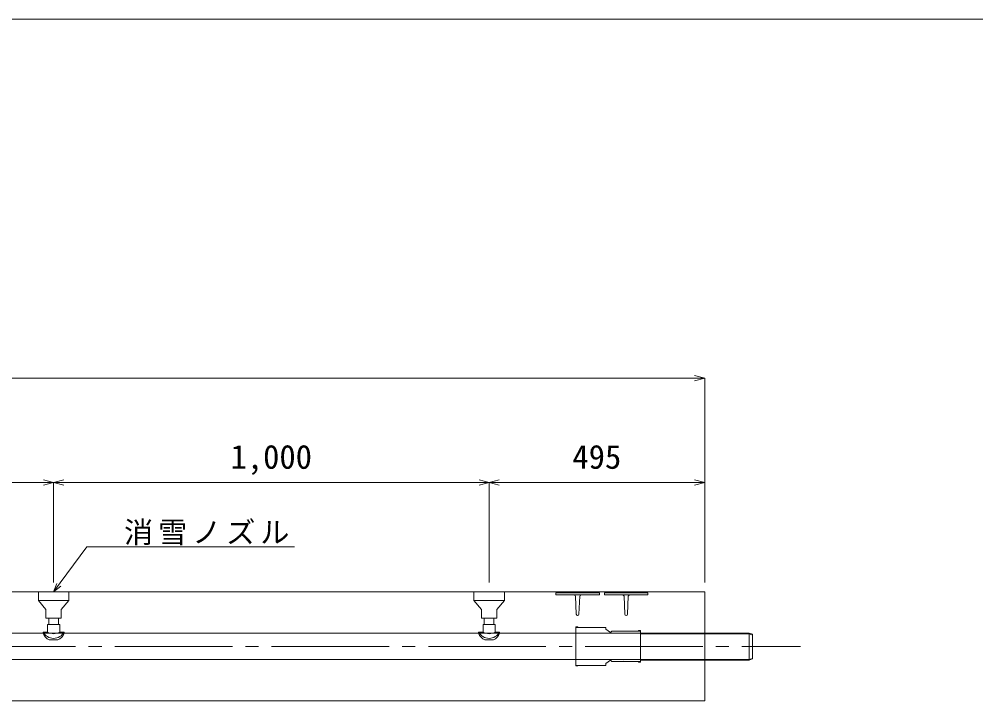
# Model space of a CAD drawing. Units: millimetres, scale not verified. Extents: x -4200 to 7965, y -2940 to 2940.
# Drawn here: x -1274 to 923, y 1376 to 2940 of the extents above; entities that cross this region are included whole.
import ezdxf
from ezdxf.enums import TextEntityAlignment as Align

# ---------------------------------------------------------------- set-up
doc = ezdxf.new("R2010")
doc.units = ezdxf.units.MM
doc.header["$LTSCALE"] = 30
doc.linetypes.add('CHAIN2', pattern=[12, 9, -1, 1, -1])
doc.linetypes.add('DASHED1', pattern=[1.8, 1.2, -0.6])
for name, color, linetype, lineweight in [('0-1_ブロック', 7, 'Continuous', 9), ('2-1', 7, 'Continuous', 9), ('2-2', 4, 'Continuous', 18), ('2-3', 4, 'Continuous', 18), ('2-4', 7, 'Continuous', 9), ('2-6', 4, 'Continuous', 18), ('2-A', 7, 'Continuous', 9), ('2-B', 7, 'Continuous', 9)]:
    doc.layers.add(name, color=color, linetype=linetype, lineweight=lineweight)
doc.styles.add('ＭＳ ゴシック', font='')
doc.styles.get('ＭＳ ゴシック').set_extended_font_data('MS Gothic')

msp = doc.modelspace()

# ---------------------------------------------------------------- linework, layer by layer
at = {"layer": '0-1_ブロック', "color": 5}
msp.add_line((4200, 2940), (-4200, 2940), dxfattribs=at)
at = {"layer": '2-1'}
for q in [(-1187.31, 1645.08), (-1178.55, 1638.65)]:
    msp.add_line((-1194.93, 1625.51), q, dxfattribs=at)
at = {"layer": '2-1', "color": 3, "lineweight": 18}
for p, q in [((-3689.93, 1625.51), (300.07, 1625.51)), ((300.07, 1625.51), (300.07, 1375.51)), ((-3689.93, 1375.51), (300.07, 1375.51))]:
    msp.add_line(p, q, dxfattribs=at)
at = {"layer": '2-1', "linetype": 'CHAIN2'}
msp.add_line((-3934.4, 1500.51), (520.07, 1500.51), dxfattribs=at)
at = {"layer": '2-1'}
msp.add_lwpolyline([(-1194.93, 1625.51), (-1118.76, 1729.34), (-641.8, 1729.34)], dxfattribs=at)
at = {"layer": '2-2'}
for p, q in [((402.07, 1530.51), (-3577.57, 1530.51)), ((410.07, 1528.36), (402.07, 1530.51)), ((402.07, 1470.51), (402.07, 1530.51)), ((410.07, 1472.65), (410.07, 1528.36)), ((410.07, 1472.65), (402.07, 1470.51)), ((402.07, 1470.51), (-3577.57, 1470.51))]:
    msp.add_line(p, q, dxfattribs=at)
at = {"layer": '2-3'}
for p, q in [((-3689.93, 2116.31), (300.07, 2116.31)), ((300.07, 2116.31), (276.89, 2122.52)), ((300.07, 2116.31), (276.89, 2110.1)), ((300.07, 2116.31), (300.07, 1876.62)), ((-2194.93, 1876.62), (-1194.93, 1876.62)), ((-1194.93, 1876.62), (-1218.11, 1882.83)), ((-1194.93, 1876.62), (-1218.11, 1870.4)), ((-1194.93, 1876.62), (-1171.75, 1882.83)), ((-1194.93, 1876.62), (-1194.93, 1647.35)), ((-1194.93, 1876.62), (-194.93, 1876.62)), ((-1194.93, 1876.62), (-1171.75, 1870.4)), ((-194.93, 1876.62), (-218.11, 1882.83)), ((-194.93, 1876.62), (-218.11, 1870.4)), ((-194.93, 1876.62), (-171.75, 1882.83)), ((-194.93, 1876.62), (-194.93, 1647.35)), ((-194.93, 1876.62), (300.07, 1876.62)), ((-194.93, 1876.62), (-171.75, 1870.4)), ((300.07, 1876.62), (276.89, 1882.83)), ((300.07, 1876.62), (276.89, 1870.4)), ((300.07, 1876.62), (300.07, 1647.35))]:
    msp.add_line(p, q, dxfattribs=at)
at = {"layer": '2-4'}
for p, q in [((-1229.93, 1605.51), (-1212.43, 1585.51)), ((-1177.43, 1585.51), (-1159.93, 1605.51)), ((-1159.93, 1605.51), (-1159.93, 1625.51)), ((-229.93, 1605.51), (-212.43, 1585.51)), ((-177.43, 1585.51), (-159.93, 1605.51)), ((-159.93, 1605.51), (-159.93, 1625.51)), ((-1212.43, 1565.51), (-1212.43, 1585.51)), ((-1177.43, 1565.51), (-1177.43, 1585.51)), ((-212.43, 1565.51), (-212.43, 1585.51)), ((-177.43, 1565.51), (-177.43, 1585.51)), ((-1177.43, 1565.51), (-1212.43, 1565.51)), ((-1205.93, 1565.51), (-1205.93, 1550.51)), ((-1183.93, 1565.51), (-1183.93, 1550.51)), ((-177.43, 1565.51), (-212.43, 1565.51)), ((-205.93, 1565.51), (-205.93, 1550.51)), ((-183.93, 1565.51), (-183.93, 1550.51)), ((-1208.93, 1550.51), (-1208.93, 1533.51)), ((-208.93, 1550.51), (-208.93, 1533.51)), ((-1218.93, 1533.51), (-1218.93, 1530.51)), ((-1218.93, 1533.51), (-1208.93, 1533.51)), ((-1180.93, 1533.51), (-1170.93, 1533.51)), ((-1170.93, 1533.51), (-1170.93, 1530.51)), ((-218.93, 1533.51), (-218.93, 1530.51)), ((-218.93, 1533.51), (-208.93, 1533.51)), ((-180.93, 1533.51), (-170.93, 1533.51)), ((-170.93, 1533.51), (-170.93, 1530.51)), ((-1204.93, 1515.51), (-1184.93, 1515.51)), ((-204.93, 1515.51), (-184.93, 1515.51))]:
    msp.add_line(p, q, dxfattribs=at)
for points in [[(-1159.93, 1605.51), (-1229.93, 1605.51), (-1229.93, 1625.51)], [(-159.93, 1605.51), (-229.93, 1605.51), (-229.93, 1625.51)], [(-1208.93, 1550.51), (-1180.93, 1550.51), (-1180.93, 1533.51)], [(-208.93, 1550.51), (-180.93, 1550.51), (-180.93, 1533.51)]]:
    msp.add_lwpolyline(points, dxfattribs=at)
for centre, radius, start, end in [((-1194.93, 1545.88), 27, 207.26604, 332.73396), ((-1194.93, 1538.87), 25.42, 199.21912, 246.83101), ((-1194.93, 1556.59), 27, 238.76707, 301.23293), ((-1194.93, 1538.87), 25.42, 293.16899, 340.78088), ((-194.93, 1545.88), 27, 207.26604, 332.73396), ((-194.93, 1538.87), 25.42, 199.21912, 246.83101), ((-194.93, 1556.59), 27, 238.76707, 301.23293), ((-194.93, 1538.87), 25.42, 293.16899, 340.78088)]:
    msp.add_arc(centre, radius, start, end, dxfattribs=at)
at = {"layer": '2-A'}
for p, q in [((4.34, 1545.51), (3.84, 1545.01)), ((3.84, 1456.01), (3.84, 1545.01)), ((3.84, 1544.01), (72.94, 1544.01)), ((4.34, 1545.51), (8.34, 1545.51)), ((8.84, 1545.01), (8.34, 1545.51)), ((8.84, 1544.01), (8.84, 1545.01)), ((72.94, 1539.83), (72.94, 1544.01)), ((83.64, 1532.31), (72.94, 1539.83)), ((83.64, 1532.31), (86.84, 1535.51)), ((86.84, 1535.51), (152.84, 1535.51)), ((148.34, 1537.01), (147.84, 1536.51)), ((147.84, 1535.51), (147.84, 1536.51)), ((152.34, 1537.01), (148.34, 1537.01)), ((152.34, 1537.01), (152.84, 1536.51)), ((152.84, 1464.51), (152.84, 1536.51)), ((72.94, 1457.01), (3.84, 1457.01)), ((4.34, 1455.51), (3.84, 1456.01)), ((4.34, 1455.51), (8.34, 1455.51)), ((8.84, 1456.01), (8.34, 1455.51)), ((8.84, 1456.01), (8.84, 1457.01)), ((83.64, 1468.7), (72.94, 1461.18)), ((72.94, 1461.18), (72.94, 1457.01)), ((83.64, 1468.7), (86.84, 1465.51)), ((83.64, 1468.7), (86.84, 1465.51)), ((86.84, 1465.51), (152.84, 1465.51)), ((147.84, 1464.51), (147.84, 1465.51)), ((148.34, 1464.01), (147.84, 1464.51)), ((152.34, 1464.01), (148.34, 1464.01)), ((152.34, 1464.01), (152.84, 1464.51))]:
    msp.add_line(p, q, dxfattribs=at)
at = {"layer": '2-A', "color": 4, "lineweight": 18}
for p, q in [((152.84, 1529.02), (402.07, 1529.02)), ((402.07, 1529.02), (402.07, 1469.02)), ((410.07, 1526.29), (402.07, 1529.02)), ((410.07, 1526.29), (410.07, 1471.75)), ((152.84, 1469.02), (402.07, 1469.02)), ((410.07, 1471.75), (402.07, 1469.02))]:
    msp.add_line(p, q, dxfattribs=at)
at = {"layer": '2-A', "linetype": 'DASHED1'}
msp.add_line((113.83, 1467.01), (113.84, 1467.01), dxfattribs=at)
at = {"layer": '2-B'}
for p, q in [((-35.67, 1625.51), (-41.67, 1623.51)), ((-41.67, 1623.51), (58.33, 1623.51)), ((-35.67, 1625.51), (-35.67, 1623.51)), ((16.21, 1618.51), (0.46, 1618.51)), ((13.33, 1618.51), (3.33, 1618.51)), ((3.46, 1615.63), (5.21, 1574.38)), ((13.21, 1615.63), (11.46, 1574.38)), ((52.33, 1625.51), (52.33, 1623.51)), ((58.33, 1623.51), (58.33, 1618.51)), ((75.81, 1625.51), (69.81, 1623.51)), ((69.81, 1623.51), (169.81, 1623.51)), ((75.81, 1625.51), (75.81, 1623.51)), ((127.69, 1618.51), (111.94, 1618.51)), ((124.81, 1618.51), (114.81, 1618.51)), ((114.94, 1615.63), (116.69, 1574.38)), ((124.69, 1615.63), (122.94, 1574.38)), ((163.81, 1625.51), (163.81, 1623.51)), ((169.81, 1623.51), (169.81, 1618.51)), ((8.21, 1571.51), (8.46, 1571.51)), ((119.69, 1571.51), (119.94, 1571.51))]:
    msp.add_line(p, q, dxfattribs=at)
for points in [[(-41.67, 1623.51), (-41.67, 1618.51), (58.33, 1618.51)], [(-35.67, 1625.51), (52.33, 1625.51), (58.33, 1623.51)], [(69.81, 1623.51), (69.81, 1618.51), (169.81, 1618.51)], [(75.81, 1625.51), (163.81, 1625.51), (169.81, 1623.51)]]:
    msp.add_lwpolyline(points, dxfattribs=at)
for centre, start, end in [((0.46, 1615.51), 2.43665, 90), ((16.21, 1615.51), 90, 177.56335), ((111.94, 1615.51), 2.43665, 90), ((127.69, 1615.51), 90, 177.56335), ((8.21, 1574.51), 182.43665, 270), ((8.46, 1574.51), 270, 357.56335), ((119.69, 1574.51), 182.43665, 270), ((119.94, 1574.51), 270, 357.56335)]:
    msp.add_arc(centre, 3, start, end, dxfattribs=at)

# ---------------------------------------------------------------- texts
at = {"layer": '2-3', "style": 'ＭＳ ゴシック'}
for s, p in [('1,000', (-788.68, 1891.62)), ('495', (-3.68, 1891.62))]:
    msp.add_text(s, height=54.99, dxfattribs=at).set_placement(p, align=Align.BOTTOM_LEFT)
at = {"layer": '2-6', "color": 7, "insert": (-1033.11, 1732.57), "char_height": 49.01, "attachment_point": 7, "style": 'ＭＳ ゴシック'}
msp.add_mtext('\\T1.17;消雪ノズル', dxfattribs=at)

doc.saveas('drawing.dxf')
